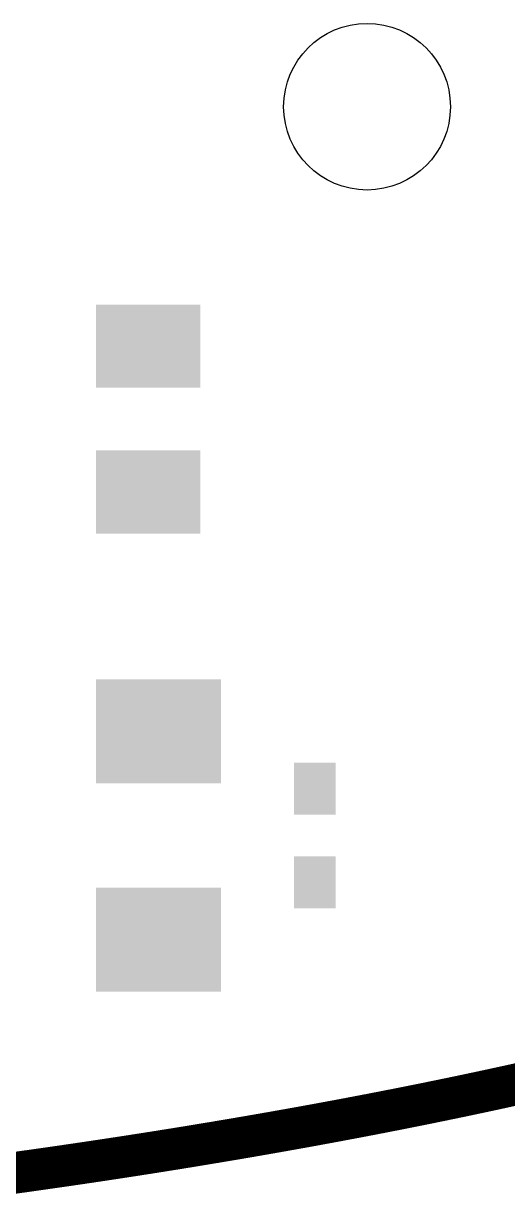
# Model space of a CAD drawing. Extents: x -0.2 to 60.2, y -0.2 to 22.2.
# Drawn here: x 46.7 to 51.35, y 0.54 to 11.8 of the extents above; entities that cross this region are included whole.
import ezdxf

# ---------------------------------------------------------------- set-up
doc = ezdxf.new("R2010")
doc.units = 0
doc.layers.add('20', color=7, linetype='CONTINUOUS')
doc.layers.add('32', color=253, linetype='CONTINUOUS')

# ---------------------------------------------------------------- blocks, each defined once
blk = doc.blocks.new('RECT')
blk.add_solid([(-0.5, -0.5), (0.5, -0.5), (-0.5, 0.5), (0.5, 0.5)])

msp = doc.modelspace()

# ---------------------------------------------------------------- linework, layer by layer
at = {"layer": '20', "const_width": 0.4}
for points in [[(51.4052, 1.6034), (51.3695, 1.5955)], [(51.4409, 1.6113), (51.4052, 1.6034)], [(51.4766, 1.6192), (51.4409, 1.6113)], [(51.5123, 1.6271), (51.4766, 1.6192)], [(51.5479, 1.6351), (51.5123, 1.6271)], [(50.9048, 1.4957), (50.869, 1.4882)], [(50.9406, 1.5032), (50.9048, 1.4957)], [(50.9764, 1.5108), (50.9406, 1.5032)], [(51.0121, 1.5184), (50.9764, 1.5108)], [(51.0479, 1.526), (51.0121, 1.5184)], [(51.0836, 1.5336), (51.0479, 1.526)], [(51.1194, 1.5412), (51.0836, 1.5336)], [(51.1551, 1.5489), (51.1194, 1.5412)], [(51.1909, 1.5566), (51.1551, 1.5489)], [(51.2266, 1.5643), (51.1909, 1.5566)], [(51.2623, 1.5721), (51.2266, 1.5643)], [(51.2981, 1.5799), (51.2623, 1.5721)], [(51.3338, 1.5877), (51.2981, 1.5799)], [(51.3695, 1.5955), (51.3338, 1.5877)], [(50.3319, 1.3788), (50.296, 1.3717)], [(50.3677, 1.386), (50.3319, 1.3788)], [(50.4035, 1.3931), (50.3677, 1.386)], [(50.4394, 1.4003), (50.4035, 1.3931)], [(50.4752, 1.4075), (50.4394, 1.4003)], [(50.511, 1.4147), (50.4752, 1.4075)], [(50.5468, 1.4219), (50.511, 1.4147)], [(50.5827, 1.4292), (50.5468, 1.4219)], [(50.6185, 1.4365), (50.5827, 1.4292)], [(50.6543, 1.4438), (50.6185, 1.4365)], [(50.6901, 1.4511), (50.6543, 1.4438)], [(50.7259, 1.4585), (50.6901, 1.4511)], [(50.7617, 1.4659), (50.7259, 1.4585)], [(50.7975, 1.4733), (50.7617, 1.4659)], [(50.8333, 1.4808), (50.7975, 1.4733)], [(50.869, 1.4882), (50.8333, 1.4808)], [(49.7582, 1.2682), (49.7223, 1.2614)], [(49.7941, 1.2749), (49.7582, 1.2682)], [(49.8299, 1.2817), (49.7941, 1.2749)], [(49.8658, 1.2885), (49.8299, 1.2817)], [(49.9017, 1.2953), (49.8658, 1.2885)], [(49.9375, 1.3021), (49.9017, 1.2953)], [(49.9734, 1.309), (49.9375, 1.3021)], [(50.0092, 1.3158), (49.9734, 1.309)], [(50.0451, 1.3227), (50.0092, 1.3158)], [(50.0809, 1.3297), (50.0451, 1.3227)], [(50.1168, 1.3366), (50.0809, 1.3297)], [(50.1527, 1.3436), (50.1168, 1.3366)], [(50.1885, 1.3506), (50.1527, 1.3436)], [(50.2243, 1.3576), (50.1885, 1.3506)], [(50.2602, 1.3647), (50.2243, 1.3576)], [(50.296, 1.3717), (50.2602, 1.3647)], [(49.1483, 1.157), (49.1124, 1.1506)], [(49.1842, 1.1634), (49.1483, 1.157)], [(49.2201, 1.1698), (49.1842, 1.1634)], [(49.256, 1.1762), (49.2201, 1.1698)], [(49.2919, 1.1826), (49.256, 1.1762)], [(49.3277, 1.189), (49.2919, 1.1826)], [(49.3636, 1.1955), (49.3277, 1.189)], [(49.3995, 1.202), (49.3636, 1.1955)], [(49.4354, 1.2085), (49.3995, 1.202)], [(49.4713, 1.2151), (49.4354, 1.2085)], [(49.5071, 1.2216), (49.4713, 1.2151)], [(49.543, 1.2282), (49.5071, 1.2216)], [(49.5789, 1.2348), (49.543, 1.2282)], [(49.6147, 1.2414), (49.5789, 1.2348)], [(49.6506, 1.2481), (49.6147, 1.2414)], [(49.6865, 1.2548), (49.6506, 1.2481)], [(49.7223, 1.2614), (49.6865, 1.2548)], [(48.466, 1.04), (48.4301, 1.034)], [(48.502, 1.046), (48.466, 1.04)], [(48.5379, 1.0519), (48.502, 1.046)], [(48.5738, 1.058), (48.5379, 1.0519)], [(48.6097, 1.064), (48.5738, 1.058)], [(48.6456, 1.07), (48.6097, 1.064)], [(48.6816, 1.0761), (48.6456, 1.07)], [(48.7175, 1.0822), (48.6816, 1.0761)], [(48.7534, 1.0883), (48.7175, 1.0822)], [(48.7893, 1.0945), (48.7534, 1.0883)], [(48.8252, 1.1006), (48.7893, 1.0945)], [(48.8611, 1.1068), (48.8252, 1.1006)], [(48.897, 1.113), (48.8611, 1.1068)], [(48.9329, 1.1192), (48.897, 1.113)], [(48.9688, 1.1255), (48.9329, 1.1192)], [(49.0047, 1.1317), (48.9688, 1.1255)], [(49.0406, 1.138), (49.0047, 1.1317)], [(49.0765, 1.1443), (49.0406, 1.138)], [(49.1124, 1.1506), (49.0765, 1.1443)], [(47.7832, 0.9303), (47.7472, 0.9247)], [(47.8191, 0.9359), (47.7832, 0.9303)], [(47.8551, 0.9415), (47.8191, 0.9359)], [(47.891, 0.9471), (47.8551, 0.9415)], [(47.927, 0.9528), (47.891, 0.9471)], [(47.9629, 0.9584), (47.927, 0.9528)], [(47.9989, 0.9641), (47.9629, 0.9584)], [(48.0348, 0.9699), (47.9989, 0.9641)], [(48.0708, 0.9756), (48.0348, 0.9699)], [(48.1067, 0.9814), (48.0708, 0.9756)], [(48.1427, 0.9871), (48.1067, 0.9814)], [(48.2145, 0.9987), (48.1427, 0.9871)], [(48.2505, 1.0046), (48.2145, 0.9987)], [(48.2864, 1.0104), (48.2505, 1.0046)], [(48.3223, 1.0163), (48.2864, 1.0104)], [(48.3583, 1.0222), (48.3223, 1.0163)], [(48.3942, 1.0281), (48.3583, 1.0222)], [(48.4301, 1.034), (48.3942, 1.0281)], [(47.0277, 0.817), (46.9918, 0.8118)], [(47.0997, 0.8274), (47.0277, 0.817)], [(47.1357, 0.8327), (47.0997, 0.8274)], [(47.1717, 0.8379), (47.1357, 0.8327)], [(47.2437, 0.8485), (47.1717, 0.8379)], [(47.2796, 0.8538), (47.2437, 0.8485)], [(47.3156, 0.8592), (47.2796, 0.8538)], [(47.3516, 0.8645), (47.3156, 0.8592)], [(47.3876, 0.8699), (47.3516, 0.8645)], [(47.4235, 0.8753), (47.3876, 0.8699)], [(47.4955, 0.8861), (47.4235, 0.8753)], [(47.5314, 0.8916), (47.4955, 0.8861)], [(47.5674, 0.8971), (47.5314, 0.8916)], [(47.6034, 0.9025), (47.5674, 0.8971)], [(47.6393, 0.9081), (47.6034, 0.9025)], [(47.7113, 0.9191), (47.6393, 0.9081)], [(47.7472, 0.9247), (47.7113, 0.9191)], [(46.5238, 0.7459), (46.4878, 0.741)], [(46.7038, 0.7709), (46.5238, 0.7459)], [(46.7398, 0.776), (46.7038, 0.7709)], [(46.7758, 0.781), (46.7398, 0.776)], [(46.8838, 0.7963), (46.7758, 0.781)], [(46.9198, 0.8015), (46.8838, 0.7963)], [(46.9558, 0.8066), (46.9198, 0.8015)], [(46.9918, 0.8118), (46.9558, 0.8066)]]:
    msp.add_lwpolyline(points, dxfattribs=at)
at = {"layer": '20', "const_width": 0.2}
for points in [[(51.4192, 1.7089, 1), (51.4626, 1.5136)], [(51.4549, 1.7168, 1), (51.4983, 1.5216)], [(51.4267, 1.5057, 1), (51.3837, 1.701)], [(51.4905, 1.7247, 1), (51.5341, 1.5295)], [(51.4625, 1.5136, 1), (51.4193, 1.7089)], [(50.8842, 1.5936, 1), (50.9254, 1.3979)], [(50.92, 1.6011, 1), (50.9612, 1.4054)], [(50.9557, 1.6086, 1), (50.9971, 1.413)], [(50.9253, 1.3978, 1), (50.8843, 1.5936)], [(50.9913, 1.6162, 1), (51.0329, 1.4205)], [(50.9612, 1.4054, 1), (50.92, 1.6011)], [(51.027, 1.6238, 1), (51.0688, 1.4282)], [(50.997, 1.4129, 1), (50.9558, 1.6086)], [(51.0627, 1.6314, 1), (51.1045, 1.4358)], [(51.0328, 1.4205, 1), (50.9914, 1.6162)], [(51.0984, 1.639, 1), (51.1404, 1.4435)], [(51.0687, 1.4281, 1), (51.0271, 1.6238)], [(51.1341, 1.6467, 1), (51.1761, 1.4511)], [(51.1045, 1.4358, 1), (51.0627, 1.6314)], [(51.1697, 1.6543, 1), (51.2121, 1.4589)], [(51.1403, 1.4434, 1), (51.0985, 1.639)], [(51.2054, 1.6621, 1), (51.2478, 1.4666)], [(51.1761, 1.4511, 1), (51.1341, 1.6467)], [(51.241, 1.6698, 1), (51.2836, 1.4744)], [(51.2119, 1.4588, 1), (51.1699, 1.6544)], [(51.2767, 1.6776, 1), (51.3195, 1.4822)], [(51.2478, 1.4666, 1), (51.2054, 1.6621)], [(51.3124, 1.6854, 1), (51.3552, 1.49)], [(51.2835, 1.4744, 1), (51.2411, 1.6698)], [(51.348, 1.6932, 1), (51.391, 1.4979)], [(51.3194, 1.4822, 1), (51.2768, 1.6776)], [(51.3836, 1.701, 1), (51.4268, 1.5057)], [(51.3552, 1.49, 1), (51.3124, 1.6854)], [(51.3909, 1.4978, 1), (51.3481, 1.6932)], [(50.3124, 1.4769, 1), (50.3514, 1.2808)], [(50.3481, 1.484, 1), (50.3873, 1.2879)], [(50.3839, 1.4912, 1), (50.4231, 1.295)], [(50.3513, 1.2807, 1), (50.3125, 1.4769)], [(50.4197, 1.4983, 1), (50.4591, 1.3022)], [(50.3872, 1.2879, 1), (50.3482, 1.484)], [(50.4554, 1.5055, 1), (50.495, 1.3094)], [(50.4231, 1.295, 1), (50.3839, 1.4912)], [(50.4912, 1.5127, 1), (50.5308, 1.3167)], [(50.459, 1.3022, 1), (50.4198, 1.4983)], [(50.5269, 1.5199, 1), (50.5667, 1.3239)], [(50.4949, 1.3094, 1), (50.4555, 1.5055)], [(50.5628, 1.5272, 1), (50.6026, 1.3312)], [(50.5308, 1.3166, 1), (50.4912, 1.5127)], [(50.5985, 1.5344, 1), (50.6385, 1.3385)], [(50.5666, 1.3239, 1), (50.527, 1.5199)], [(50.6342, 1.5418, 1), (50.6744, 1.3458)], [(50.6026, 1.3312, 1), (50.5628, 1.5272)], [(50.6699, 1.5491, 1), (50.7103, 1.3532)], [(50.6384, 1.3385, 1), (50.5986, 1.5345)], [(50.7057, 1.5564, 1), (50.7461, 1.3606)], [(50.6743, 1.3458, 1), (50.6343, 1.5418)], [(50.7414, 1.5638, 1), (50.782, 1.368)], [(50.7102, 1.3532, 1), (50.67, 1.5491)], [(50.7771, 1.5712, 1), (50.8179, 1.3754)], [(50.7461, 1.3606, 1), (50.7057, 1.5564)], [(50.8128, 1.5786, 1), (50.8538, 1.3829)], [(50.7819, 1.368, 1), (50.7415, 1.5638)], [(50.8485, 1.5861, 1), (50.8895, 1.3903)], [(50.8178, 1.3754, 1), (50.7772, 1.5712)], [(50.8537, 1.3829, 1), (50.8129, 1.5787)], [(50.8895, 1.3904, 1), (50.8485, 1.5861)], [(49.7397, 1.3665, 1), (49.7767, 1.1699)], [(49.7755, 1.3732, 1), (49.8127, 1.1766)], [(49.8113, 1.3799, 1), (49.8485, 1.1834)], [(49.7766, 1.1699, 1), (49.7398, 1.3665)], [(49.8472, 1.3867, 1), (49.8844, 1.1902)], [(49.8126, 1.1766, 1), (49.7756, 1.3732)], [(49.883, 1.3935, 1), (49.9204, 1.197)], [(49.8485, 1.1834, 1), (49.8113, 1.3799)], [(49.9187, 1.4003, 1), (49.9563, 1.2039)], [(49.8844, 1.1902, 1), (49.8472, 1.3867)], [(49.9545, 1.4072, 1), (49.9923, 1.2108)], [(49.9203, 1.197, 1), (49.8831, 1.3935)], [(49.9903, 1.414, 1), (50.0281, 1.2176)], [(49.9562, 1.2039, 1), (49.9188, 1.4003)], [(50.0261, 1.4209, 1), (50.0641, 1.2246)], [(49.9922, 1.2107, 1), (49.9546, 1.4072)], [(50.0619, 1.4278, 1), (50.0999, 1.2315)], [(50.0281, 1.2176, 1), (49.9903, 1.414)], [(50.0977, 1.4348, 1), (50.1359, 1.2385)], [(50.064, 1.2245, 1), (50.0262, 1.4209)], [(50.1335, 1.4417, 1), (50.1719, 1.2454)], [(50.0999, 1.2315, 1), (50.0619, 1.4278)], [(50.1693, 1.4487, 1), (50.2077, 1.2525)], [(50.1358, 1.2384, 1), (50.0978, 1.4348)], [(50.205, 1.4557, 1), (50.2436, 1.2595)], [(50.1718, 1.2454, 1), (50.1336, 1.4418)], [(50.2408, 1.4628, 1), (50.2796, 1.2666)], [(50.2077, 1.2524, 1), (50.1693, 1.4487)], [(50.2766, 1.4698, 1), (50.3154, 1.2736)], [(50.2435, 1.2595, 1), (50.2051, 1.4557)], [(50.2795, 1.2665, 1), (50.2409, 1.4628)], [(50.3154, 1.2736, 1), (50.2766, 1.4698)], [(49.1308, 1.2555, 1), (49.1658, 1.0585)], [(49.1667, 1.2618, 1), (49.2017, 1.0649)], [(49.2025, 1.2682, 1), (49.2377, 1.0713)], [(49.1657, 1.0585, 1), (49.1309, 1.2555)], [(49.2384, 1.2746, 1), (49.2736, 1.0777)], [(49.2017, 1.0649, 1), (49.1667, 1.2618)], [(49.2742, 1.281, 1), (49.3096, 1.0842)], [(49.2376, 1.0713, 1), (49.2026, 1.2682)], [(49.31, 1.2875, 1), (49.3454, 1.0906)], [(49.2736, 1.0777, 1), (49.2384, 1.2746)], [(49.3458, 1.2939, 1), (49.3814, 1.0971)], [(49.3095, 1.0842, 1), (49.2743, 1.281)], [(49.3816, 1.3004, 1), (49.4174, 1.1036)], [(49.3454, 1.0906, 1), (49.31, 1.2875)], [(49.4175, 1.3069, 1), (49.4533, 1.1101)], [(49.3813, 1.0971, 1), (49.3459, 1.2939)], [(49.4533, 1.3134, 1), (49.4893, 1.1167)], [(49.4173, 1.1036, 1), (49.3817, 1.3004)], [(49.4891, 1.32, 1), (49.5251, 1.1233)], [(49.4533, 1.1101, 1), (49.4175, 1.3069)], [(49.5249, 1.3266, 1), (49.5611, 1.1299)], [(49.4892, 1.1167, 1), (49.4534, 1.3135)], [(49.5607, 1.3331, 1), (49.5971, 1.1365)], [(49.5251, 1.1233, 1), (49.4891, 1.32)], [(49.5965, 1.3398, 1), (49.6329, 1.1431)], [(49.561, 1.1298, 1), (49.525, 1.3266)], [(49.6323, 1.3464, 1), (49.6689, 1.1498)], [(49.597, 1.1365, 1), (49.5608, 1.3332)], [(49.6681, 1.3531, 1), (49.7049, 1.1565)], [(49.6329, 1.1431, 1), (49.5965, 1.3398)], [(49.7039, 1.3597, 1), (49.7407, 1.1632)], [(49.6688, 1.1498, 1), (49.6324, 1.3464)], [(49.7048, 1.1564, 1), (49.6682, 1.3531)], [(49.7407, 1.1632, 1), (49.7039, 1.3597)], [(48.4496, 1.1386, 1), (48.4824, 0.9413)], [(48.4855, 1.1446, 1), (48.5185, 0.9473)], [(48.5214, 1.1506, 1), (48.5544, 0.9533)], [(48.4824, 0.9413, 1), (48.4496, 1.1386)], [(48.5572, 1.1566, 1), (48.5904, 0.9593)], [(48.5184, 0.9473, 1), (48.4856, 1.1446)], [(48.5931, 1.1626, 1), (48.6263, 0.9654)], [(48.5544, 0.9533, 1), (48.5214, 1.1506)], [(48.6289, 1.1687, 1), (48.6623, 0.9714)], [(48.5903, 0.9593, 1), (48.5573, 1.1566)], [(48.6649, 1.1747, 1), (48.6983, 0.9775)], [(48.6263, 0.9654, 1), (48.5931, 1.1626)], [(48.7007, 1.1808, 1), (48.7343, 0.9836)], [(48.6622, 0.9714, 1), (48.629, 1.1687)], [(48.7365, 1.1869, 1), (48.7703, 0.9898)], [(48.6983, 0.9775, 1), (48.6649, 1.1747)], [(48.7724, 1.193, 1), (48.8062, 0.9959)], [(48.7342, 0.9836, 1), (48.7008, 1.1808)], [(48.8082, 1.1992, 1), (48.8422, 1.0021)], [(48.7702, 0.9898, 1), (48.7366, 1.1869)], [(48.8441, 1.2054, 1), (48.8781, 1.0083)], [(48.8062, 0.9959, 1), (48.7724, 1.193)], [(48.8799, 1.2115, 1), (48.9141, 1.0145)], [(48.8421, 1.0021, 1), (48.8083, 1.1992)], [(48.9158, 1.2178, 1), (48.95, 1.0207)], [(48.8781, 1.0083, 1), (48.8441, 1.2054)], [(48.9516, 1.224, 1), (48.986, 1.027)], [(48.914, 1.0145, 1), (48.88, 1.2116)], [(48.9874, 1.2302, 1), (49.022, 1.0332)], [(48.95, 1.0207, 1), (48.9158, 1.2178)], [(49.0233, 1.2365, 1), (49.0579, 1.0395)], [(48.9859, 1.0269, 1), (48.9517, 1.224)], [(49.0592, 1.2428, 1), (49.0938, 1.0458)], [(49.0219, 1.0332, 1), (48.9875, 1.2302)], [(49.095, 1.2491, 1), (49.1298, 1.0522)], [(49.0579, 1.0395, 1), (49.0233, 1.2365)], [(49.0938, 1.0458, 1), (49.0592, 1.2428)], [(49.1297, 1.0522, 1), (49.0951, 1.2491)], [(47.7678, 1.0291, 1), (47.7986, 0.8315)], [(47.8037, 1.0347, 1), (47.8345, 0.8371)], [(47.8397, 1.0403, 1), (47.8705, 0.8427)], [(47.7986, 0.8315, 1), (47.7678, 1.0291)], [(47.8754, 1.0459, 1), (47.9066, 0.8483)], [(47.8345, 0.8371, 1), (47.8037, 1.0347)], [(47.9116, 1.0516, 1), (47.9424, 0.854)], [(47.8705, 0.8427, 1), (47.8397, 1.0403)], [(47.9473, 1.0572, 1), (47.9785, 0.8596)], [(47.9064, 0.8483, 1), (47.8756, 1.0459)], [(47.983, 1.0628, 1), (48.0148, 0.8654)], [(47.9426, 0.854, 1), (47.9114, 1.0516)], [(48.0192, 1.0687, 1), (48.0504, 0.8711)], [(47.9783, 0.8596, 1), (47.9475, 1.0572)], [(48.0549, 1.0743, 1), (48.0867, 0.8769)], [(48.0145, 0.8653, 1), (47.9833, 1.0629)], [(48.0911, 1.0802, 1), (48.1223, 0.8826)], [(48.0507, 0.8712, 1), (48.0189, 1.0686)], [(48.1268, 1.0858, 1), (48.1586, 0.8884)], [(48.0864, 0.8768, 1), (48.0552, 1.0744)], [(48.1226, 0.8827, 1), (48.0908, 1.0801)], [(48.1984, 1.0974, 1), (48.2306, 0.9)], [(48.1583, 0.8883, 1), (48.1271, 1.0859)], [(48.2344, 1.1033, 1), (48.2666, 0.9059)], [(48.2703, 1.1091, 1), (48.3025, 0.9117)], [(48.2304, 0.9, 1), (48.1986, 1.0974)], [(48.3062, 1.115, 1), (48.3384, 0.9176)], [(48.2666, 0.9059, 1), (48.2344, 1.1033)], [(48.342, 1.1208, 1), (48.3746, 0.9235)], [(48.3025, 0.9117, 1), (48.2703, 1.1091)], [(48.3779, 1.1268, 1), (48.4105, 0.9294)], [(48.3384, 0.9176, 1), (48.3062, 1.115)], [(48.4137, 1.1327, 1), (48.4465, 0.9354)], [(48.3744, 0.9235, 1), (48.3422, 1.1209)], [(48.4105, 0.9294, 1), (48.3779, 1.1268)], [(48.4464, 0.9354, 1), (48.4138, 1.1327)], [(47.0134, 0.916, 1), (47.042, 0.718)], [(47.0851, 0.9263, 1), (47.1143, 0.7285)], [(47.042, 0.718, 1), (47.0134, 0.916)], [(47.1214, 0.9317, 1), (47.15, 0.7337)], [(47.1571, 0.9368, 1), (47.1863, 0.739)], [(47.114, 0.7284, 1), (47.0854, 0.9264)], [(47.1503, 0.7338, 1), (47.1211, 0.9316)], [(47.2291, 0.9474, 1), (47.2583, 0.7496)], [(47.186, 0.7389, 1), (47.1574, 0.9369)], [(47.2648, 0.9527, 1), (47.2944, 0.7549)], [(47.301, 0.9581, 1), (47.3302, 0.7603)], [(47.2583, 0.7496, 1), (47.2291, 0.9474)], [(47.3368, 0.9634, 1), (47.3664, 0.7656)], [(47.2942, 0.7549, 1), (47.265, 0.9527)], [(47.3727, 0.9688, 1), (47.4025, 0.771)], [(47.3304, 0.7603, 1), (47.3008, 0.9581)], [(47.4087, 0.9742, 1), (47.4383, 0.7764)], [(47.3662, 0.7656, 1), (47.337, 0.9634)], [(47.4024, 0.771, 1), (47.3728, 0.9688)], [(47.4804, 0.9849, 1), (47.5106, 0.7873)], [(47.4384, 0.7764, 1), (47.4086, 0.9742)], [(47.5163, 0.9905, 1), (47.5465, 0.7927)], [(47.5526, 0.996, 1), (47.5822, 0.7982)], [(47.5103, 0.7872, 1), (47.4807, 0.985)], [(47.588, 1.0013, 1), (47.6188, 0.8037)], [(47.5465, 0.7928, 1), (47.5163, 0.9904)], [(47.6242, 1.007, 1), (47.6544, 0.8092)], [(47.5825, 0.7982, 1), (47.5523, 0.996)], [(47.6182, 0.8036, 1), (47.5886, 1.0014)], [(47.6959, 1.0179, 1), (47.7267, 0.8203)], [(47.6547, 0.8093, 1), (47.6239, 1.0069)], [(47.7318, 1.0235, 1), (47.7626, 0.8259)], [(47.7264, 0.8202, 1), (47.6962, 1.018)], [(47.7626, 0.8259, 1), (47.7318, 1.0235)], [(46.5373, 0.6468, 1), (46.5103, 0.845)], [(46.6898, 0.8699, 1), (46.7178, 0.6719)], [(46.726, 0.875, 1), (46.7536, 0.677)], [(46.7618, 0.88, 1), (46.7898, 0.682)], [(46.7176, 0.6719, 1), (46.69, 0.8699)], [(46.7538, 0.677, 1), (46.7258, 0.875)], [(46.7896, 0.682, 1), (46.762, 0.88)], [(46.8695, 0.8953, 1), (46.8981, 0.6973)], [(46.9058, 0.9005, 1), (46.9338, 0.7025)], [(46.9415, 0.9056, 1), (46.9701, 0.7076)], [(46.8978, 0.6973, 1), (46.8698, 0.8953)], [(46.9775, 0.9108, 1), (47.0061, 0.7128)], [(46.9341, 0.7025, 1), (46.9055, 0.9005)], [(46.9698, 0.7076, 1), (46.9418, 0.9056)], [(47.0061, 0.7128, 1), (46.9775, 0.9108)]]:
    msp.add_lwpolyline(points, format="xyb", dxfattribs=at)
at = {"layer": '20'}
msp.add_circle((50, 11), 0.8, dxfattribs=at)

# ---------------------------------------------------------------- block references
at = {"layer": '32'}
for p, xscale, rotation in [((47.9, 8.7), 0.8, 90), ((47.9, 7.3), 0.8, 90), ((48, 5), 1.2, 180), ((48, 3), 1.2, 180)]:
    msp.add_blockref('RECT', p, dxfattribs=dict(at, xscale=xscale, rotation=rotation))
at = {"layer": '32', "xscale": 0.5, "yscale": 0.4, "rotation": 90}
for p in [(49.5, 4.45), (49.5, 3.55)]:
    msp.add_blockref('RECT', p, dxfattribs=at)

doc.saveas('drawing.dxf')
